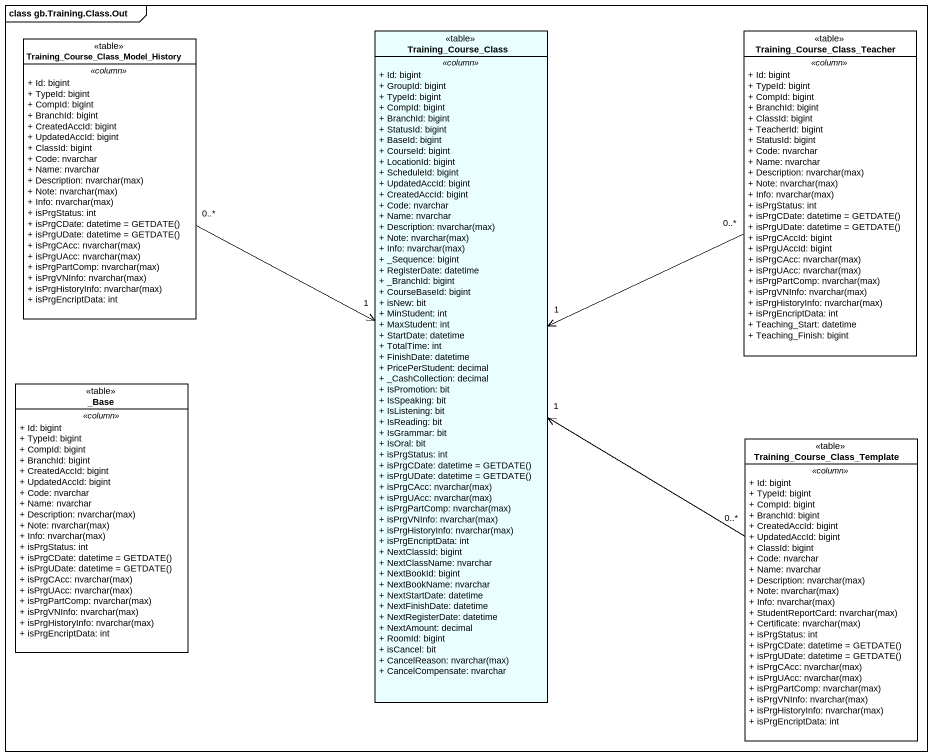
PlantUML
@startuml
mainframe class gb.Training.Class.Out
hide circle
hide empty members
skinparam classAttributeIconSize 0
class "Training_Course_Class_Model_History" as Training_Course_Class_Model <<table>> {
  .. <<column>> ..
  + Id: bigint
  + TypeId: bigint
  + CompId: bigint
  + BranchId: bigint
  + CreatedAccId: bigint
  + UpdatedAccId: bigint
  + ClassId: bigint
  + Code: nvarchar
  + Name: nvarchar
  {field} + Description: nvarchar(max)
  {field} + Note: nvarchar(max)
  {field} + Info: nvarchar(max)
  + isPrgStatus: int
  {field} + isPrgCDate: datetime = GETDATE()
  {field} + isPrgUDate: datetime = GETDATE()
  {field} + isPrgCAcc: nvarchar(max)
  {field} + isPrgUAcc: nvarchar(max)
  {field} + isPrgPartComp: nvarchar(max)
  {field} + isPrgVNInfo: nvarchar(max)
  {field} + isPrgHistoryInfo: nvarchar(max)
  + isPrgEncriptData: int
}
class Training_Course_Class <<table>> #E9FFFF {
  .. <<column>> ..
  + Id: bigint
  + GroupId: bigint
  + TypeId: bigint
  + CompId: bigint
  + BranchId: bigint
  + StatusId: bigint
  + BaseId: bigint
  + CourseId: bigint
  + LocationId: bigint
  + ScheduleId: bigint
  + UpdatedAccId: bigint
  + CreatedAccId: bigint
  + Code: nvarchar
  + Name: nvarchar
  {field} + Description: nvarchar(max)
  {field} + Note: nvarchar(max)
  {field} + Info: nvarchar(max)
  + _Sequence: bigint
  + RegisterDate: datetime
  + _BranchId: bigint
  + CourseBaseId: bigint
  + isNew: bit
  + MinStudent: int
  + MaxStudent: int
  + StartDate: datetime
  + TotalTime: int
  + FinishDate: datetime
  + PricePerStudent: decimal
  + _CashCollection: decimal
  + IsPromotion: bit
  + IsSpeaking: bit
  + IsListening: bit
  + IsReading: bit
  + IsGrammar: bit
  + IsOral: bit
  + isPrgStatus: int
  {field} + isPrgCDate: datetime = GETDATE()
  {field} + isPrgUDate: datetime = GETDATE()
  {field} + isPrgCAcc: nvarchar(max)
  {field} + isPrgUAcc: nvarchar(max)
  {field} + isPrgPartComp: nvarchar(max)
  {field} + isPrgVNInfo: nvarchar(max)
  {field} + isPrgHistoryInfo: nvarchar(max)
  + isPrgEncriptData: int
  + NextClassId: bigint
  + NextClassName: nvarchar
  + NextBookId: bigint
  + NextBookName: nvarchar
  + NextStartDate: datetime
  + NextFinishDate: datetime
  + NextRegisterDate: datetime
  + NextAmount: decimal
  + RoomId: bigint
  + isCancel: bit
  {field} + CancelReason: nvarchar(max)
  + CancelCompensate: nvarchar
}
class "Training_Course_Class_Teacher" as Training_Course_Class_2 <<table>> {
  .. <<column>> ..
  + Id: bigint
  + TypeId: bigint
  + CompId: bigint
  + BranchId: bigint
  + ClassId: bigint
  + TeacherId: bigint
  + StatusId: bigint
  + Code: nvarchar
  + Name: nvarchar
  {field} + Description: nvarchar(max)
  {field} + Note: nvarchar(max)
  {field} + Info: nvarchar(max)
  + isPrgStatus: int
  {field} + isPrgCDate: datetime = GETDATE()
  {field} + isPrgUDate: datetime = GETDATE()
  + isPrgCAccId: bigint
  + isPrgUAccId: bigint
  {field} + isPrgCAcc: nvarchar(max)
  {field} + isPrgUAcc: nvarchar(max)
  {field} + isPrgPartComp: nvarchar(max)
  {field} + isPrgVNInfo: nvarchar(max)
  {field} + isPrgHistoryInfo: nvarchar(max)
  + isPrgEncriptData: int
  + Teaching_Start: datetime
  + Teaching_Finish: bigint
}
class "_Base" as Base <<table>> {
  .. <<column>> ..
  + Id: bigint
  + TypeId: bigint
  + CompId: bigint
  + BranchId: bigint
  + CreatedAccId: bigint
  + UpdatedAccId: bigint
  + Code: nvarchar
  + Name: nvarchar
  {field} + Description: nvarchar(max)
  {field} + Note: nvarchar(max)
  {field} + Info: nvarchar(max)
  + isPrgStatus: int
  {field} + isPrgCDate: datetime = GETDATE()
  {field} + isPrgUDate: datetime = GETDATE()
  {field} + isPrgCAcc: nvarchar(max)
  {field} + isPrgUAcc: nvarchar(max)
  {field} + isPrgPartComp: nvarchar(max)
  {field} + isPrgVNInfo: nvarchar(max)
  {field} + isPrgHistoryInfo: nvarchar(max)
  + isPrgEncriptData: int
}
class "Training_Course_Class_Template" as Training_Course_Class_3 <<table>> {
  .. <<column>> ..
  + Id: bigint
  + TypeId: bigint
  + CompId: bigint
  + BranchId: bigint
  + CreatedAccId: bigint
  + UpdatedAccId: bigint
  + ClassId: bigint
  + Code: nvarchar
  + Name: nvarchar
  {field} + Description: nvarchar(max)
  {field} + Note: nvarchar(max)
  {field} + Info: nvarchar(max)
  {field} + StudentReportCard: nvarchar(max)
  {field} + Certificate: nvarchar(max)
  + isPrgStatus: int
  {field} + isPrgCDate: datetime = GETDATE()
  {field} + isPrgUDate: datetime = GETDATE()
  {field} + isPrgCAcc: nvarchar(max)
  {field} + isPrgUAcc: nvarchar(max)
  {field} + isPrgPartComp: nvarchar(max)
  {field} + isPrgVNInfo: nvarchar(max)
  {field} + isPrgHistoryInfo: nvarchar(max)
  + isPrgEncriptData: int
}
Training_Course_Class_Model "0..*" -right-> "1" Training_Course_Class
Training_Course_Class_2 "0..*" -left-> "1" Training_Course_Class
Training_Course_Class_3 "0..*" -up-> "1" Training_Course_Class
@enduml
